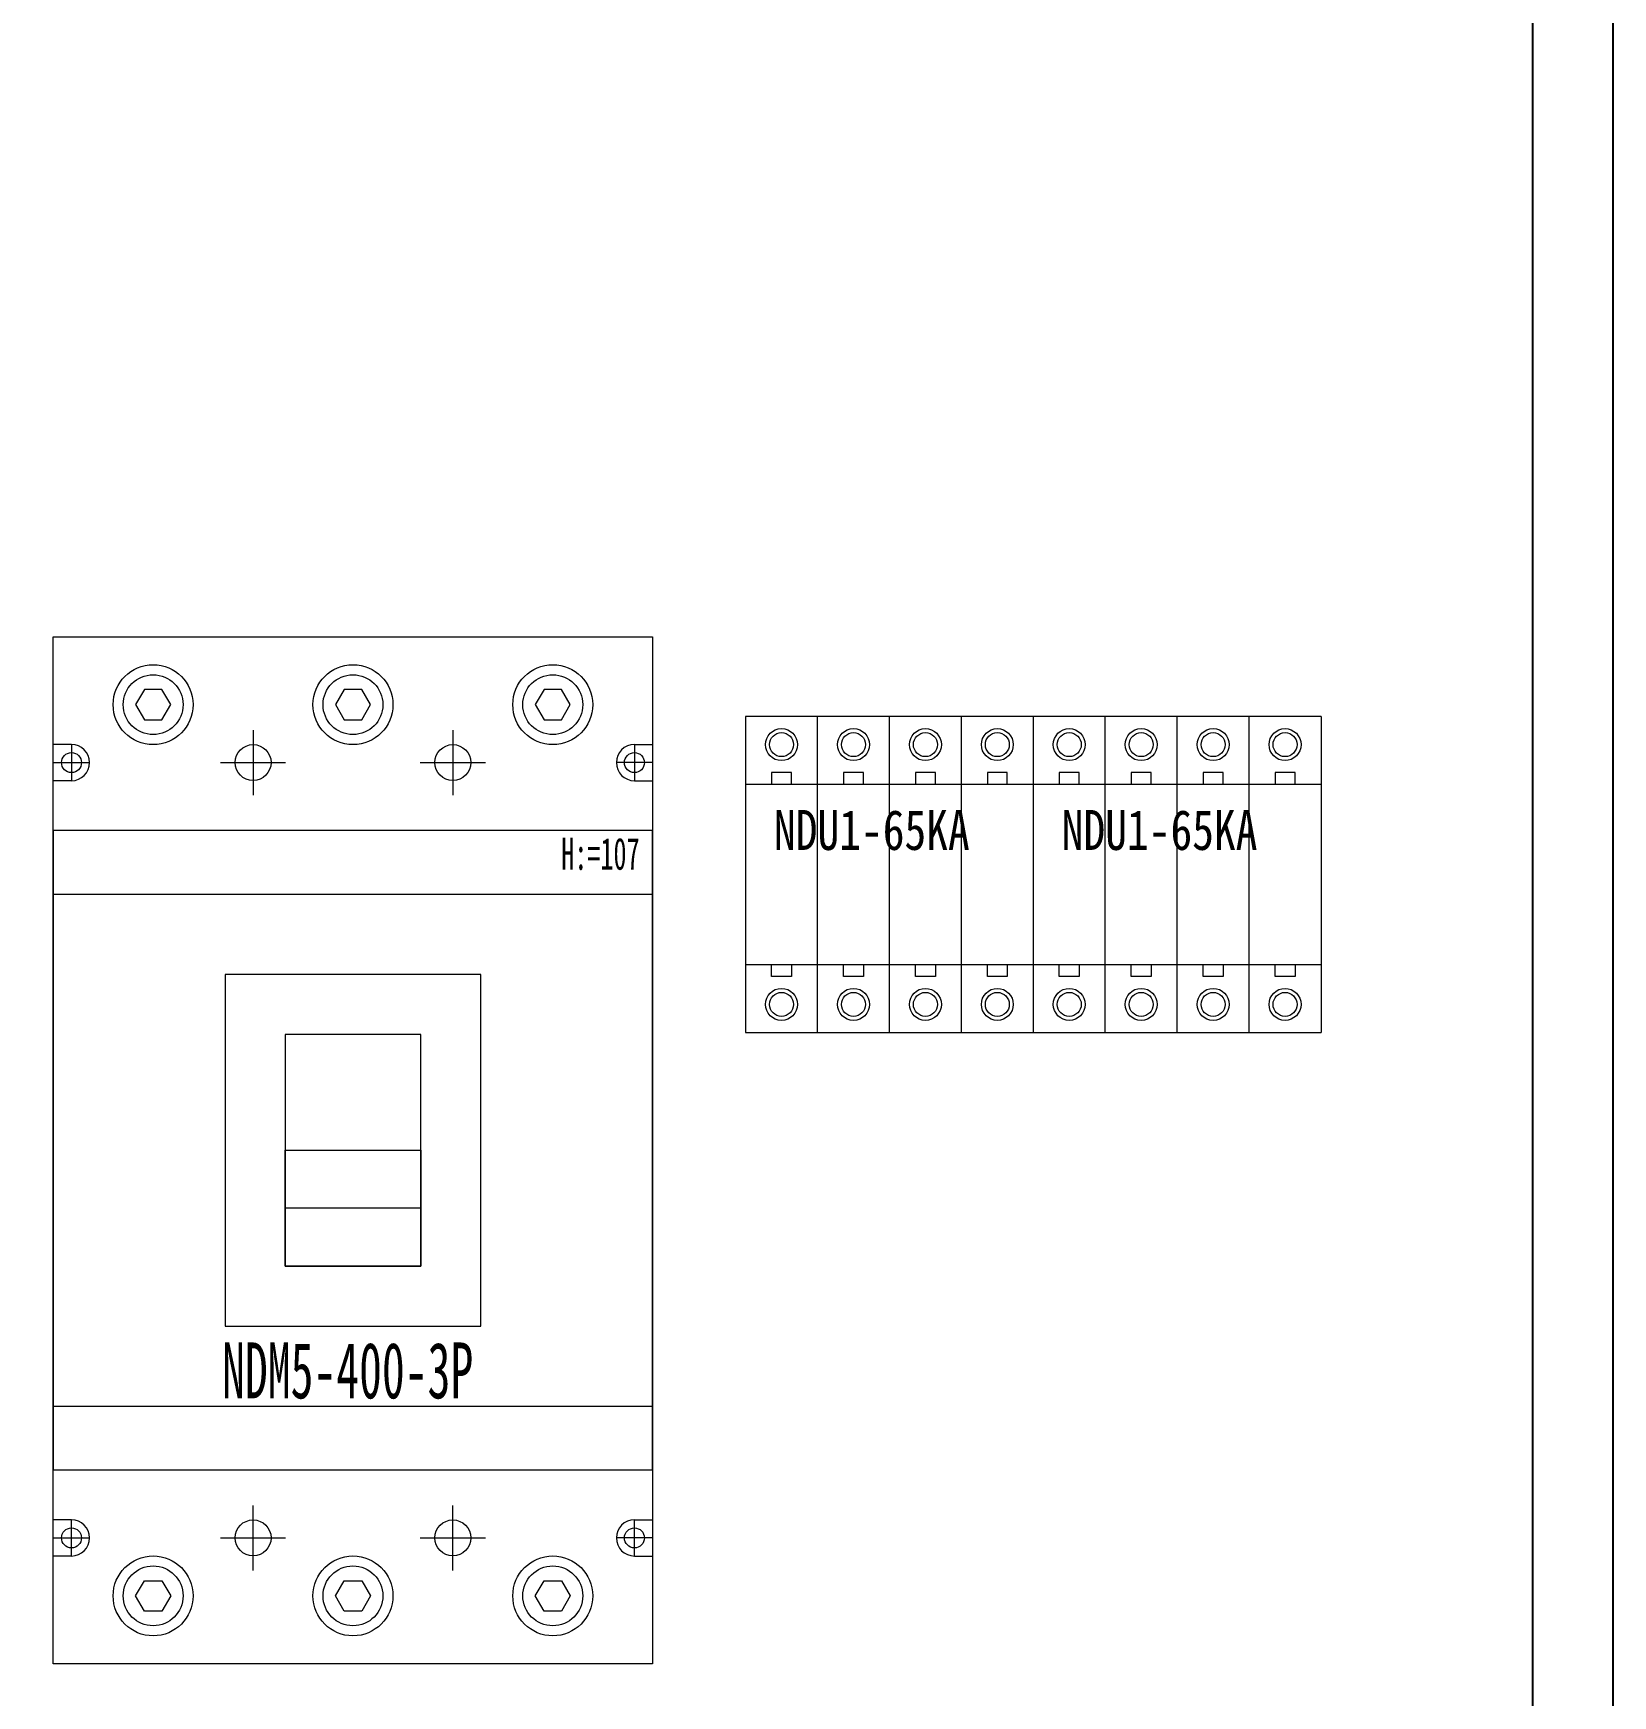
# Model space of a CAD drawing. Extents: x 336798 to 337498, y 280907 to 282507.
# Drawn here: x 337103.2 to 337498.4, y 281291.5 to 281707.5 of the extents above; entities that cross this region are included whole.
import ezdxf

# ---------------------------------------------------------------- set-up
doc = ezdxf.new("R2010")
doc.units = 0
doc.header["$MEASUREMENT"] = 0
doc.linetypes.add('DASHED', pattern=[0.75, 0.5, -0.25])
doc.layers.add('E-UNIV-NOTE', color=6, linetype='Continuous')
doc.layers.add('布置图', color=30, linetype='Continuous')
doc.layers.add('细线', color=7, linetype='Continuous', lineweight=0)
doc.styles.add('宋', font='', dxfattribs={"width": 0.7})
doc.styles.add('宋体', font='', dxfattribs={"width": 0.8})
doc.styles.get('宋').set_extended_font_data('SimSun')
doc.styles.get('宋体').set_extended_font_data('NSimSun')

# ---------------------------------------------------------------- blocks, each defined once
blk = doc.blocks.new('Manufacturer光辉PartName塑壳断路器Series400ShellFrameLimitingCurrentRemarkPartTypeMinCurrent300MaxCurrent400Poles3PMinPower0MaxPower0LibType2DelFlgfalseUpdateDate')
at = {"layer": '细线'}
for p, q in [((-25, 105.15), (-25, 88.85)), ((25, 105.15), (25, 88.85)), ((-70.44, 101.53), (-75, 101.53)), ((-70.44, 101.53), (-70.44, 92.47)), ((70.44, 101.53), (70.44, 92.47)), ((70.44, 101.53), (75, 101.53)), ((-74.96, 97), (-65.91, 97)), ((-33.15, 97), (-16.85, 97)), ((16.85, 97), (33.15, 97)), ((74.96, 97), (65.91, 97)), ((-70.44, 92.47), (-75, 92.47)), ((70.44, 92.47), (75, 92.47)), ((-25, -105.15), (-25, -88.85)), ((25, -105.15), (25, -88.85)), ((-70.44, -92.47), (-75, -92.47)), ((-70.44, -101.53), (-70.44, -92.47)), ((70.44, -101.53), (70.44, -92.47)), ((70.44, -92.47), (75, -92.47)), ((-74.96, -97), (-65.91, -97)), ((-33.15, -97), (-16.85, -97)), ((16.85, -97), (33.15, -97)), ((74.96, -97), (65.91, -97)), ((-70.44, -101.53), (-75, -101.53)), ((70.44, -101.53), (75, -101.53))]:
    blk.add_line(p, q, dxfattribs=at)
for points in [[(-75, 128.5), (75, 128.5), (75, -128.5), (-75, -128.5)], [(-75, -80), (75, -80), (75, 80), (-75, 80)], [(-75, -64), (75, -64), (75, 64), (-75, 64)], [(-32, -44), (32, -44), (32, 44), (-32, 44)], [(-17, -29), (17, -29), (17, 29), (-17, 29)], [(-17, 0), (17, 0), (17, -29), (-17, -29)], [(17, -14.5), (-17, -14.5), (-17, 0), (17, 0)]]:
    blk.add_lwpolyline(points, close=True, dxfattribs=at)
at = {"layer": '细线', "color": 7}
for points in [[(-45.61, 111.5), (-47.81, 115.3), (-52.19, 115.3), (-54.39, 111.5), (-52.19, 107.7), (-47.81, 107.7)], [(4.39, 111.5), (2.19, 115.3), (-2.19, 115.3), (-4.39, 111.5), (-2.19, 107.7), (2.19, 107.7)], [(54.39, 111.5), (52.19, 115.3), (47.81, 115.3), (45.61, 111.5), (47.81, 107.7), (52.19, 107.7)], [(-45.61, -111.5), (-47.81, -115.3), (-52.19, -115.3), (-54.39, -111.5), (-52.19, -107.7), (-47.81, -107.7)], [(4.39, -111.5), (2.19, -115.3), (-2.19, -115.3), (-4.39, -111.5), (-2.19, -107.7), (2.19, -107.7)], [(54.39, -111.5), (52.19, -115.3), (47.81, -115.3), (45.61, -111.5), (47.81, -107.7), (52.19, -107.7)]]:
    blk.add_lwpolyline(points, close=True, dxfattribs=at)
at = {"layer": '细线'}
for centre, radius in [((-50, 111.5), 10), ((0, 111.5), 10), ((50, 111.5), 10), ((-25, 97), 4.5), ((25, 97), 4.5), ((-70.44, 97), 2.5), ((70.44, 97), 2.5), ((-70.44, -97), 2.5), ((-25, -97), 4.5), ((25, -97), 4.5), ((70.44, -97), 2.5), ((-50, -111.5), 10), ((0, -111.5), 10), ((50, -111.5), 10)]:
    blk.add_circle(centre, radius, dxfattribs=at)
at = {"layer": '细线', "color": 7}
for centre in [(-50, 111.5), (0, 111.5), (50, 111.5), (-50, -111.5), (0, -111.5), (50, -111.5)]:
    blk.add_circle(centre, 7.49, dxfattribs=at)
at = {"layer": '细线'}
for centre, start, end in [((-70.44, 97), 270, 90), ((70.44, 97), 90, 270), ((-70.44, -97), 270, 90), ((70.44, -97), 90, 270)]:
    blk.add_arc(centre, 4.53, start, end, dxfattribs=at)
at = {"layer": '细线', "color": 7, "attachment_point": 1, "style": '宋'}
for s, insert, char_height, width in [('\\pxql;{\\fFangSong_GB2312|b0|i0|c134|p49;\\W0.6;H:=107}', (52.13, 78.19), 8, 22.8689), ('\\pxql;{\\fFangSong_GB2312|b0|i0|c134|p49;\\W0.6;NDM5-400-3P}', (-32.75, -48.08), 14, 68.9708)]:
    blk.add_mtext(s, dxfattribs=dict(at, insert=insert, char_height=char_height, width=width))
blk = doc.blocks.new('Manufacturer上海良信PartName电涌保护器SeriesNDU1ShellFrameLimitingCurrentRemarkPartTypeMinCurrent0MaxCurrent0Poles4PMinPower0MaxPower0LibType3DelFlgfalseUpdateDate2023-01-0100000')
at = {"color": 7, "linetype": 'Continuous', "lineweight": 15}
for p, q in [((-18, 39.5), (-36, 39.5)), ((-36, 39.5), (-36, 22.5)), ((-18, 22.5), (-18, 39.5)), ((36, 39.5), (-18, 39.5)), ((0, 22.5), (0, 39.5)), ((18, 22.5), (18, 39.5)), ((36, 39.5), (36, 22.5)), ((-24.5, 25.5), (-29.5, 25.5)), ((-29.5, 25.5), (-29.5, 22.5)), ((-24.5, 22.5), (-24.5, 25.5)), ((-6.5, 25.5), (-11.5, 25.5)), ((-11.5, 25.5), (-11.5, 22.5)), ((-6.5, 22.5), (-6.5, 25.5)), ((11.5, 25.5), (6.5, 25.5)), ((6.5, 25.5), (6.5, 22.5)), ((11.5, 22.5), (11.5, 25.5)), ((29.5, 25.5), (24.5, 25.5)), ((24.5, 25.5), (24.5, 22.5)), ((29.5, 22.5), (29.5, 25.5)), ((-36, 22.5), (-36, -22.5)), ((-18, 22.5), (-36, 22.5)), ((-18, -22.5), (-18, 22.5)), ((36, 22.5), (-18, 22.5)), ((0, -22.5), (0, 22.5)), ((18, -22.5), (18, 22.5)), ((36, 22.5), (36, -22.5)), ((-36, -22.5), (-18, -22.5)), ((-36, -22.5), (-36, -39.5)), ((-29.5, -25.5), (-29.5, -22.5)), ((-24.5, -22.5), (-24.5, -25.5)), ((-18, -39.5), (-18, -22.5)), ((-18, -22.5), (36, -22.5)), ((-11.5, -25.5), (-11.5, -22.5)), ((-6.5, -22.5), (-6.5, -25.5)), ((0, -39.5), (0, -22.5)), ((6.5, -25.5), (6.5, -22.5)), ((11.5, -22.5), (11.5, -25.5)), ((18, -39.5), (18, -22.5)), ((24.5, -25.5), (24.5, -22.5)), ((29.5, -22.5), (29.5, -25.5)), ((36, -22.5), (36, -39.5)), ((-24.5, -25.5), (-29.5, -25.5)), ((-6.5, -25.5), (-11.5, -25.5)), ((11.5, -25.5), (6.5, -25.5)), ((29.5, -25.5), (24.5, -25.5)), ((-36, -39.5), (-18, -39.5)), ((-18, -39.5), (36, -39.5))]:
    blk.add_line(p, q, dxfattribs=at)
for centre, radius in [((-27, 32.5), 4), ((-27, 32.5), 3), ((-9, 32.5), 4), ((-9, 32.5), 3), ((9, 32.5), 4), ((9, 32.5), 3), ((27, 32.5), 4), ((27, 32.5), 3), ((-27, -32.5), 4), ((-9, -32.5), 4), ((9, -32.5), 4), ((27, -32.5), 4), ((-27, -32.5), 3), ((-9, -32.5), 3), ((9, -32.5), 3), ((27, -32.5), 3)]:
    blk.add_circle(centre, radius, dxfattribs=at)
at = {"layer": 'E-UNIV-NOTE', "style": '宋体', "width": 0.8}
blk.add_text('NDU1-65KA', height=10, dxfattribs=at).set_placement((-28.89, 6.15))

msp = doc.modelspace()

# ---------------------------------------------------------------- linework, layer by layer
at = {"color": 2}
msp.add_lwpolyline([(337478.41, 282507.46), (337498.41, 282507.46), (337498.41, 280907.46), (337478.41, 280907.46)], close=True, dxfattribs=at)
at = {"layer": '布置图', "linetype": 'DASHED'}
msp.add_lwpolyline([(336798.41, 282507.46), (337498.41, 282507.46), (337498.41, 280907.46), (336798.41, 280907.46)], close=True, dxfattribs=at)

# ---------------------------------------------------------------- block references
for name, p in [('Manufacturer光辉PartName塑壳断路器Series400ShellFrameLimitingCurrentRemarkPartTypeMinCurrent300MaxCurrent400Poles3PMinPower0MaxPower0LibType2DelFlgfalseUpdateDate', (337183.16, 281427.96)), ('Manufacturer上海良信PartName电涌保护器SeriesNDU1ShellFrameLimitingCurrentRemarkPartTypeMinCurrent0MaxCurrent0Poles4PMinPower0MaxPower0LibType3DelFlgfalseUpdateDate2023-01-0100000', (337317.41, 281496.96)), ('Manufacturer上海良信PartName电涌保护器SeriesNDU1ShellFrameLimitingCurrentRemarkPartTypeMinCurrent0MaxCurrent0Poles4PMinPower0MaxPower0LibType3DelFlgfalseUpdateDate2023-01-0100000', (337389.41, 281496.96))]:
    msp.add_blockref(name, p)

doc.saveas('drawing.dxf')
